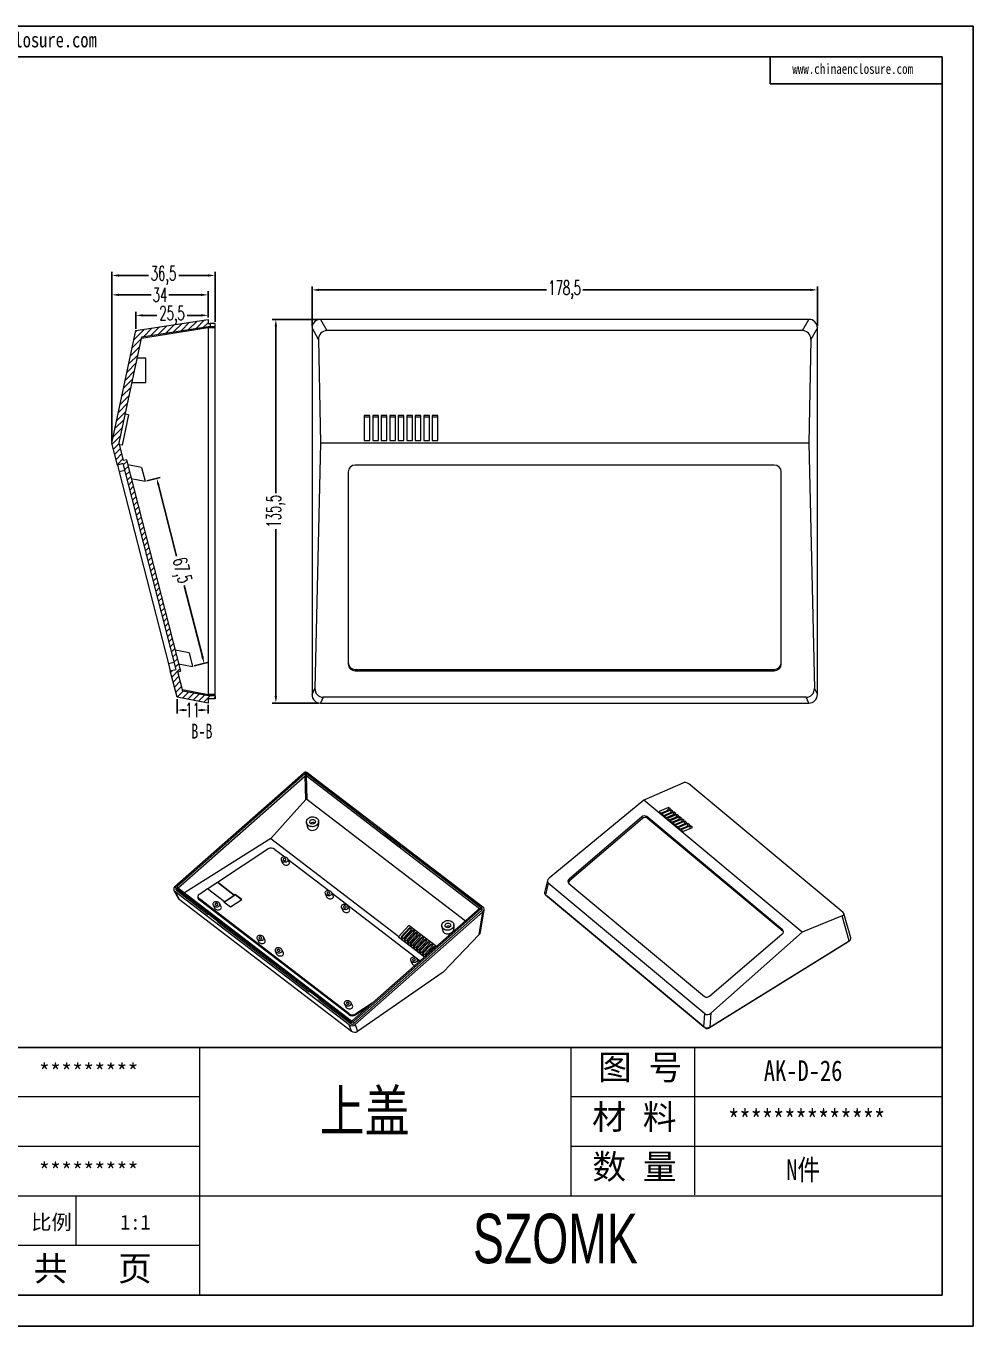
# Model space of a CAD drawing. Header units: inches. Extents: x 1862 to 3284, y 889 to 1348.
# Drawn here: x 2176.9 to 2511.4, y 889.4 to 1348.4 of the extents above; entities that cross this region are included whole.
import ezdxf

# ---------------------------------------------------------------- set-up
doc = ezdxf.new("R2010")
doc.units = ezdxf.units.IN
doc.header["$LTSCALE"] = 0.5
doc.layers.add('文字', color=81, linetype='Continuous')
doc.layers.add('粗实线', color=7, linetype='Continuous', lineweight=30)
doc.layers.add('细实线', color=3, linetype='Continuous', lineweight=9)
doc.styles.add('SLDTEXTSTYLE2', font='TXT', dxfattribs={"width": 0.6, "bigfont": 'bigfont'})
doc.styles.add('SLDTEXTSTYLE3', font='TXT', dxfattribs={"width": 0.7})
doc.styles.get("Standard").update_dxf_attribs({"font": 'txt', "bigfont": 'gbcbig.shx'})
doc.styles.add('宋体', font='', dxfattribs={"width": 0.8, "height": 3.5})
doc.styles.add('长仿宋', font='', dxfattribs={"width": 0.7, "height": 4})
doc.styles.get('宋体').set_extended_font_data('SimSun')
doc.styles.get('长仿宋').set_extended_font_data('SimSun')
doc.dimstyles.new('5', dxfattribs={"dimtxt": 5, "dimasz": 2.5, "dimexe": 1.25, "dimexo": 0.625, "dimtad": 0, "dimzin": 12, "dimtxsty": 'SLDTEXTSTYLE2', "dimcen": 2.5, "dimclrd": 3, "dimclre": 3, "dimclrt": 256, "dimadec": 0, "dimazin": 0, "dimtfac": 1, "dimtmove": 0, "dimatfit": 3, "dimfxl": 1, "dimarcsym": 0})

# ---------------------------------------------------------------- blocks, each defined once
blk = doc.blocks.new('*D215')
at = {"color": 3, "lineweight": -2}
for p, q in [((2207.2, 1201.78), (2207.2, 1254.75)), ((2209.7, 1253.5), (2221.08, 1253.5)), ((2238.7, 1253.5), (2227.33, 1253.5)), ((2241.2, 1245.48), (2241.2, 1254.75))]:
    blk.add_line(p, q, dxfattribs=at)
at = {"color": 3}
for points in [[(2209.7, 1253.92), (2209.7, 1253.08), (2207.2, 1253.5)], [(2238.7, 1253.92), (2238.7, 1253.08), (2241.2, 1253.5)]]:
    blk.add_solid(points, dxfattribs=at)
at = {"layer": 'Defpoints', "color": 0}
for p in [(2241.2, 1253.5), (2241.2, 1244.85), (2207.2, 1201.15)]:
    blk.add_point(p, dxfattribs=at)
at = {"insert": (2224.2, 1253.5), "char_height": 5, "attachment_point": 5, "style": 'SLDTEXTSTYLE2'}
blk.add_mtext('34', dxfattribs=at)
blk = doc.blocks.new('*D216')
at = {"color": 3, "lineweight": -2}
for p, q in [((2207.2, 1201.78), (2207.2, 1261.59)), ((2209.7, 1260.34), (2220.08, 1260.34)), ((2241.2, 1260.34), (2230.83, 1260.34)), ((2243.7, 1243.98), (2243.7, 1261.59))]:
    blk.add_line(p, q, dxfattribs=at)
at = {"color": 3}
for points in [[(2209.7, 1260.76), (2209.7, 1259.92), (2207.2, 1260.34)], [(2241.2, 1260.76), (2241.2, 1259.92), (2243.7, 1260.34)]]:
    blk.add_solid(points, dxfattribs=at)
at = {"layer": 'Defpoints', "color": 0}
for p in [(2207.2, 1260.34), (2243.7, 1243.35), (2207.2, 1201.15)]:
    blk.add_point(p, dxfattribs=at)
at = {"insert": (2225.45, 1260.34), "char_height": 5, "attachment_point": 5, "style": 'SLDTEXTSTYLE2'}
blk.add_mtext('36,5', dxfattribs=at)
blk = doc.blocks.new('*D219')
at = {"color": 3, "lineweight": -2}
for p, q in [((2277.89, 1242.48), (2277.89, 1256.5)), ((2280.39, 1255.25), (2360.76, 1255.25)), ((2453.89, 1255.25), (2373.51, 1255.25)), ((2456.39, 1242.48), (2456.39, 1256.5))]:
    blk.add_line(p, q, dxfattribs=at)
at = {"color": 3}
for points in [[(2280.39, 1255.67), (2280.39, 1254.84), (2277.89, 1255.25)], [(2453.89, 1255.67), (2453.89, 1254.84), (2456.39, 1255.25)]]:
    blk.add_solid(points, dxfattribs=at)
at = {"layer": 'Defpoints', "color": 0}
for p in [(2456.39, 1255.25), (2277.89, 1241.86), (2456.39, 1241.86)]:
    blk.add_point(p, dxfattribs=at)
at = {"insert": (2367.14, 1255.25), "char_height": 5, "attachment_point": 5, "style": 'SLDTEXTSTYLE2'}
blk.add_mtext('178,5', dxfattribs=at)
blk = doc.blocks.new('*D220')
at = {"color": 3, "lineweight": -2}
for p, q in [((2280.22, 1244.85), (2263.86, 1244.85)), ((2265.11, 1242.35), (2265.11, 1183.48)), ((2265.11, 1111.85), (2265.11, 1170.73)), ((2280.22, 1109.35), (2263.86, 1109.35))]:
    blk.add_line(p, q, dxfattribs=at)
at = {"color": 3}
for points in [[(2264.69, 1242.35), (2265.53, 1242.35), (2265.11, 1244.85)], [(2264.69, 1111.85), (2265.53, 1111.85), (2265.11, 1109.35)]]:
    blk.add_solid(points, dxfattribs=at)
at = {"layer": 'Defpoints', "color": 0}
for p in [(2265.11, 1244.85), (2280.85, 1244.85), (2280.85, 1109.35)]:
    blk.add_point(p, dxfattribs=at)
at = {"insert": (2265.11, 1177.1), "char_height": 5, "attachment_point": 5, "rotation": 90, "style": 'SLDTEXTSTYLE2'}
blk.add_mtext('135,5', dxfattribs=at)
blk = doc.blocks.new('*D221')
at = {"color": 3, "lineweight": -2}
for p, q in [((2230.2, 1110.79), (2230.2, 1105.66)), ((2232.7, 1106.91), (2233.58, 1106.91)), ((2238.7, 1106.91), (2237.83, 1106.91)), ((2241.2, 1108.73), (2241.2, 1105.66))]:
    blk.add_line(p, q, dxfattribs=at)
at = {"color": 3}
for points in [[(2232.7, 1107.32), (2232.7, 1106.49), (2230.2, 1106.91)], [(2238.7, 1107.32), (2238.7, 1106.49), (2241.2, 1106.91)]]:
    blk.add_solid(points, dxfattribs=at)
at = {"layer": 'Defpoints', "color": 0}
for p in [(2230.2, 1111.42), (2230.2, 1106.91), (2241.2, 1109.35)]:
    blk.add_point(p, dxfattribs=at)
at = {"insert": (2235.7, 1106.91), "char_height": 5, "attachment_point": 5, "style": 'SLDTEXTSTYLE2'}
blk.add_mtext('11', dxfattribs=at)
blk = doc.blocks.new('*D222')
at = {"color": 3, "lineweight": -2}
for p, q in [((2215.7, 1241.48), (2215.7, 1247.5)), ((2218.2, 1246.25), (2223.08, 1246.25)), ((2238.7, 1246.25), (2233.83, 1246.25)), ((2241.2, 1245.48), (2241.2, 1247.5))]:
    blk.add_line(p, q, dxfattribs=at)
at = {"color": 3}
for points in [[(2218.2, 1246.67), (2218.2, 1245.83), (2215.7, 1246.25)], [(2238.7, 1246.67), (2238.7, 1245.83), (2241.2, 1246.25)]]:
    blk.add_solid(points, dxfattribs=at)
at = {"layer": 'Defpoints', "color": 0}
for p in [(2215.7, 1246.25), (2241.2, 1244.85), (2215.7, 1240.85)]:
    blk.add_point(p, dxfattribs=at)
at = {"insert": (2228.45, 1246.25), "char_height": 5, "attachment_point": 5, "style": 'SLDTEXTSTYLE2'}
blk.add_mtext('25,5', dxfattribs=at)
blk = doc.blocks.new('*D234')
at = {"color": 3, "lineweight": -2}
for p, q in [((2219.55, 1187.85), (2224.24, 1189.05)), ((2223.65, 1186.32), (2230.07, 1161.26)), ((2239.17, 1125.78), (2232.74, 1150.84)), ((2236.31, 1122.46), (2241, 1123.67))]:
    blk.add_line(p, q, dxfattribs=at)
at = {"color": 3}
for points in [[(2224.05, 1186.43), (2223.25, 1186.22), (2223.03, 1188.74)], [(2239.57, 1125.88), (2238.76, 1125.68), (2239.79, 1123.36)]]:
    blk.add_solid(points, dxfattribs=at)
at = {"layer": 'Defpoints', "color": 0}
for p in [(2218.94, 1187.7), (2235.7, 1122.31), (2239.79, 1123.36)]:
    blk.add_point(p, dxfattribs=at)
at = {"insert": (2231.41, 1156.05), "char_height": 5, "attachment_point": 5, "rotation": 284.3757, "style": 'SLDTEXTSTYLE2'}
blk.add_mtext('67,5', dxfattribs=at)

msp = doc.modelspace()

# ---------------------------------------------------------------- hatches: boundary and pattern name
at = {"linetype": 'Continuous', "lineweight": 0}
h = msp.add_hatch(dxfattribs=at)
h.set_pattern_fill('ANSI31', color=4, scale=0.5, style=0)
h.set_pattern_definition([(45, (-2536.6924, -238.4809), (-1.122532, 1.122532), [])])
h.paths.add_polyline_path([(2241.201, 1110.854), (2243.701, 1110.854), (2243.701, 1111.898), (2241.201, 1111.898), (2232.227, 1113.581), (2230.478, 1120.405), (2231.446, 1120.654), (2212.329, 1195.243), (2211.36, 1194.994), (2209.768, 1201.206), (2217.786, 1238.65), (2241.201, 1242.323), (2241.903, 1242.323), (2241.903, 1243.354), (2241.201, 1243.354), (2241.201, 1244.854), (2215.701, 1240.854), (2207.201, 1201.155), (2209.187, 1193.405), (2211.124, 1193.902), (2229.745, 1121.25), (2227.808, 1120.753), (2230.201, 1111.417), (2241.201, 1109.354)], flags=0)

# ---------------------------------------------------------------- linework, layer by layer
for p, q in [((1862.236, 1348.419), (2511.368, 1348.419)), ((2511.368, 1348.419), (2511.368, 889.437)), ((1879.033, 1337.491), (2500.44, 1337.491)), ((2439.728, 1337.491), (2439.728, 1328.005)), ((2500.44, 1337.491), (2500.44, 900.365)), ((2439.728, 1328.005), (2500.44, 1328.005)), ((2107.027, 987.791), (2500.44, 987.791)), ((1879.033, 900.365), (2500.44, 900.365)), ((1862.236, 889.437), (2511.368, 889.437))]:
    msp.add_line(p, q)
at = {"color": 7, "linetype": 'Continuous', "lineweight": 15}
for p, q in [((2215.701, 1240.854), (2241.201, 1244.854)), ((2241.201, 1244.854), (2241.201, 1243.354)), ((2280.857, 1244.854), (2283.088, 1240.854)), ((2453.415, 1244.854), (2280.857, 1244.854)), ((2451.184, 1240.854), (2453.415, 1244.854)), ((2207.201, 1201.155), (2215.701, 1240.854)), ((2241.201, 1241.824), (2217.675, 1238.134)), ((2217.786, 1238.65), (2241.201, 1242.323)), ((2241.201, 1243.354), (2241.903, 1243.354)), ((2241.201, 1242.323), (2241.903, 1242.323)), ((2241.201, 1242.323), (2241.201, 1241.824)), ((2241.201, 1241.824), (2241.201, 1112.398)), ((2243.701, 1241.824), (2241.201, 1241.824)), ((2241.903, 1243.354), (2241.903, 1242.323)), ((2243.701, 1243.354), (2241.903, 1243.354)), ((2241.903, 1242.323), (2243.701, 1242.323)), ((2243.701, 1242.323), (2243.701, 1243.354)), ((2243.701, 1241.824), (2243.701, 1242.323)), ((2243.701, 1112.398), (2243.701, 1241.824)), ((2280.175, 1237.754), (2277.886, 1241.858)), ((2277.886, 1241.858), (2277.886, 1112.357)), ((2451.184, 1240.854), (2283.088, 1240.854)), ((2456.386, 1241.858), (2454.097, 1237.754)), ((2456.386, 1112.357), (2456.386, 1241.858)), ((2209.768, 1201.206), (2217.786, 1238.65)), ((2280.175, 1237.754), (2280.861, 1201.155)), ((2454.097, 1237.754), (2453.412, 1201.155)), ((2219.201, 1231.104), (2216.17, 1231.104)), ((2219.201, 1226.854), (2219.201, 1231.104)), ((2219.201, 1222.604), (2219.201, 1226.854)), ((2214.35, 1222.604), (2219.201, 1222.604)), ((2213.122, 1211.136), (2210.819, 1200.38)), ((2213.122, 1211.136), (2211.948, 1211.387)), ((2296.361, 1210.933), (2296.361, 1202.132)), ((2298.361, 1210.933), (2296.361, 1210.933)), ((2296.361, 1210.41), (2298.361, 1210.41)), ((2298.361, 1202.132), (2298.361, 1210.933)), ((2299.361, 1210.933), (2299.361, 1202.132)), ((2301.361, 1210.933), (2299.361, 1210.933)), ((2299.361, 1210.41), (2301.361, 1210.41)), ((2301.361, 1202.132), (2301.361, 1210.933)), ((2304.361, 1210.933), (2302.361, 1210.933)), ((2302.361, 1210.933), (2302.361, 1202.132)), ((2302.361, 1210.41), (2304.361, 1210.41)), ((2304.361, 1202.132), (2304.361, 1210.933)), ((2307.361, 1210.933), (2305.361, 1210.933)), ((2305.361, 1210.933), (2305.361, 1202.132)), ((2305.361, 1210.41), (2307.361, 1210.41)), ((2307.361, 1202.132), (2307.361, 1210.933)), ((2310.361, 1210.933), (2308.361, 1210.933)), ((2308.361, 1210.933), (2308.361, 1202.132)), ((2308.361, 1210.41), (2310.361, 1210.41)), ((2310.361, 1202.132), (2310.361, 1210.933)), ((2313.361, 1210.933), (2311.361, 1210.933)), ((2311.361, 1210.933), (2311.361, 1202.132)), ((2311.361, 1210.41), (2313.361, 1210.41)), ((2313.361, 1202.132), (2313.361, 1210.933)), ((2316.361, 1210.933), (2314.361, 1210.933)), ((2314.361, 1210.933), (2314.361, 1202.132)), ((2314.361, 1210.41), (2316.361, 1210.41)), ((2316.361, 1202.132), (2316.361, 1210.933)), ((2319.361, 1210.933), (2317.361, 1210.933)), ((2317.361, 1210.933), (2317.361, 1202.132)), ((2317.361, 1210.41), (2319.361, 1210.41)), ((2319.361, 1202.132), (2319.361, 1210.933)), ((2322.361, 1210.933), (2320.361, 1210.933)), ((2320.361, 1210.933), (2320.361, 1202.132)), ((2320.361, 1210.41), (2322.361, 1210.41)), ((2322.361, 1202.132), (2322.361, 1210.933)), ((2209.187, 1193.405), (2207.201, 1201.155)), ((2211.36, 1194.994), (2209.768, 1201.206)), ((2210.819, 1200.38), (2209.931, 1200.57)), ((2280.861, 1201.155), (2278.919, 1114.572)), ((2453.412, 1201.155), (2280.861, 1201.155)), ((2296.361, 1202.132), (2298.361, 1202.132)), ((2299.361, 1202.132), (2301.361, 1202.132)), ((2302.361, 1202.132), (2304.361, 1202.132)), ((2305.361, 1202.132), (2307.361, 1202.132)), ((2308.361, 1202.132), (2310.361, 1202.132)), ((2311.361, 1202.132), (2313.361, 1202.132)), ((2314.361, 1202.132), (2316.361, 1202.132)), ((2317.361, 1202.132), (2319.361, 1202.132)), ((2320.361, 1202.132), (2322.361, 1202.132)), ((2453.412, 1201.155), (2455.353, 1114.572)), ((2211.124, 1193.902), (2209.187, 1193.405)), ((2209.187, 1193.405), (2209.808, 1190.983)), ((2211.124, 1193.902), (2229.745, 1121.25)), ((2212.329, 1195.243), (2211.36, 1194.994)), ((2212.329, 1195.243), (2231.446, 1120.654)), ((2217.7, 1192.54), (2212.786, 1193.461)), ((2441.136, 1193.405), (2293.136, 1193.405)), ((2211.745, 1191.48), (2209.808, 1190.983)), ((2209.808, 1190.983), (2227.187, 1123.175)), ((2217.7, 1192.54), (2218.941, 1187.696)), ((2290.636, 1190.983), (2290.636, 1123.175)), ((2443.636, 1123.175), (2443.636, 1190.983)), ((2214.027, 1188.618), (2218.93, 1187.698)), ((2234.459, 1127.153), (2229.544, 1128.075)), ((2234.459, 1127.153), (2235.7, 1122.31)), ((2229.124, 1123.672), (2227.187, 1123.175)), ((2227.187, 1123.175), (2227.808, 1120.753)), ((2227.808, 1120.753), (2229.745, 1121.25)), ((2230.201, 1111.417), (2227.808, 1120.753)), ((2230.478, 1120.405), (2231.446, 1120.654)), ((2232.227, 1113.581), (2230.478, 1120.405)), ((2230.786, 1123.231), (2235.689, 1122.312)), ((2293.136, 1121.25), (2441.136, 1121.25)), ((2293.136, 1121.25), (2293.136, 1120.753)), ((2293.136, 1120.753), (2441.136, 1120.753)), ((2441.136, 1121.25), (2441.136, 1120.753)), ((2241.201, 1109.354), (2230.201, 1111.417)), ((2232.092, 1114.107), (2241.201, 1112.398)), ((2241.201, 1111.898), (2232.227, 1113.581)), ((2241.201, 1112.398), (2241.201, 1111.898)), ((2243.701, 1112.398), (2241.201, 1112.398)), ((2243.701, 1111.898), (2241.201, 1111.898)), ((2241.201, 1110.854), (2241.201, 1109.354)), ((2243.701, 1110.854), (2241.201, 1110.854)), ((2243.701, 1111.898), (2243.701, 1112.398)), ((2243.701, 1111.898), (2243.701, 1110.854)), ((2277.886, 1112.357), (2278.919, 1114.572)), ((2281.812, 1111.417), (2280.849, 1109.354)), ((2452.461, 1111.417), (2281.812, 1111.417)), ((2453.423, 1109.354), (2452.461, 1111.417)), ((2455.353, 1114.572), (2456.386, 1112.357)), ((2280.849, 1109.354), (2453.423, 1109.354)), ((2229.456, 1044.582), (2274.6, 1084.419)), ((2275.049, 1084.72), (2229.905, 1044.883)), ((2275.397, 1084.434), (2230.279, 1044.62)), ((2230.582, 1044.101), (2275.484, 1083.723)), ((2275.397, 1084.434), (2275.484, 1083.723)), ((2275.744, 1075.338), (2275.484, 1083.723)), ((2303.664, 1063.087), (2275.748, 1084.452)), ((2275.748, 1084.452), (2275.834, 1083.742)), ((2275.834, 1083.742), (2337.073, 1036.873)), ((2275.834, 1083.742), (2276.094, 1075.396)), ((2304.023, 1063.404), (2276.095, 1084.779)), ((2276.704, 1084.529), (2338.268, 1037.411)), ((2408.846, 1081.15), (2395.09, 1075.106)), ((2465.448, 1035.483), (2410.974, 1080.86)), ((2275.744, 1075.338), (2263.391, 1061.542)), ((2276.094, 1075.396), (2332.129, 1032.509)), ((2395.09, 1075.106), (2361.62, 1047.547)), ((2451.008, 1028.528), (2395.09, 1075.106)), ((2403.848, 1072.487), (2400.487, 1071.079)), ((2400.487, 1071.079), (2401.135, 1070.539)), ((2401.135, 1070.539), (2404.496, 1071.948)), ((2404.82, 1071.678), (2401.459, 1070.269)), ((2401.459, 1070.269), (2402.107, 1069.729)), ((2402.107, 1069.729), (2405.468, 1071.138)), ((2405.792, 1070.868), (2402.431, 1069.459)), ((2402.431, 1069.459), (2403.079, 1068.919)), ((2403.079, 1068.919), (2406.44, 1070.328)), ((2406.764, 1070.058), (2403.403, 1068.649)), ((2403.68, 1071.606), (2403.848, 1072.487)), ((2404.496, 1071.948), (2403.848, 1072.487)), ((2404.052, 1068.109), (2407.413, 1069.518)), ((2404.652, 1070.796), (2404.82, 1071.678)), ((2405.468, 1071.138), (2404.82, 1071.678)), ((2405.625, 1069.986), (2405.792, 1070.868)), ((2406.44, 1070.328), (2405.792, 1070.868)), ((2406.597, 1069.176), (2406.764, 1070.058)), ((2407.413, 1069.518), (2406.764, 1070.058)), ((2275.958, 1067.218), (2276.118, 1065.899)), ((2280.289, 1066.808), (2280.177, 1067.73)), ((2394.4, 1069.168), (2368.68, 1047.174)), ((2394.6, 1068.608), (2368.88, 1046.614)), ((2394.6, 1068.608), (2394.4, 1069.168)), ((2444.091, 1029.328), (2396.129, 1069.279)), ((2396.329, 1068.719), (2396.129, 1069.279)), ((2444.291, 1028.768), (2396.329, 1068.719)), ((2403.403, 1068.649), (2404.052, 1068.109)), ((2407.737, 1069.248), (2404.376, 1067.84)), ((2404.376, 1067.84), (2405.024, 1067.3)), ((2405.024, 1067.3), (2408.385, 1068.708)), ((2408.709, 1068.438), (2405.348, 1067.03)), ((2405.348, 1067.03), (2405.996, 1066.49)), ((2405.996, 1066.49), (2409.357, 1067.898)), ((2409.681, 1067.629), (2406.32, 1066.22)), ((2406.32, 1066.22), (2406.968, 1065.68)), ((2406.968, 1065.68), (2410.329, 1067.089)), ((2410.653, 1066.819), (2407.292, 1065.41)), ((2407.292, 1065.41), (2407.94, 1064.87)), ((2407.569, 1068.366), (2407.737, 1069.248)), ((2408.385, 1068.708), (2407.737, 1069.248)), ((2407.94, 1064.87), (2411.301, 1066.279)), ((2411.625, 1066.009), (2408.264, 1064.6)), ((2408.541, 1067.557), (2408.709, 1068.438)), ((2409.357, 1067.898), (2408.709, 1068.438)), ((2408.913, 1064.06), (2412.274, 1065.469)), ((2409.513, 1066.747), (2409.681, 1067.629)), ((2410.329, 1067.089), (2409.681, 1067.629)), ((2410.486, 1065.937), (2410.653, 1066.819)), ((2411.301, 1066.279), (2410.653, 1066.819)), ((2411.458, 1065.127), (2411.625, 1066.009)), ((2412.274, 1065.469), (2411.625, 1066.009)), ((2263.391, 1061.542), (2232.8, 1042.404)), ((2263.391, 1061.542), (2308.582, 1026.955)), ((2303.664, 1063.087), (2304.023, 1063.404)), ((2304.446, 1061.972), (2304.805, 1062.289)), ((2304.446, 1061.972), (2308.727, 1058.696)), ((2309.087, 1059.013), (2304.805, 1062.289)), ((2408.264, 1064.6), (2408.913, 1064.06)), ((2244.46, 1046.133), (2262.327, 1057.868)), ((2264.788, 1057.708), (2268.294, 1055.024)), ((2308.727, 1058.696), (2309.087, 1059.013)), ((2309.372, 1058.718), (2309.731, 1059.035)), ((2337.287, 1037.353), (2309.372, 1058.718)), ((2337.659, 1037.661), (2309.731, 1059.035)), ((2267.014, 1053.964), (2267.505, 1052.851)), ((2269.866, 1053.225), (2269.375, 1054.339)), ((2269.469, 1054.125), (2283.814, 1043.146)), ((2361.061, 1046.722), (2359.997, 1042.547)), ((2368.88, 1046.614), (2368.68, 1047.174)), ((2229.139, 1043.232), (2230.59, 1040.461)), ((2291.035, 995.727), (2229.466, 1042.849)), ((2229.466, 1042.849), (2230.909, 1040.094)), ((2229.689, 1044.379), (2229.775, 1043.668)), ((2229.903, 1044.022), (2291.472, 996.899)), ((2229.903, 1044.022), (2229.989, 1043.311)), ((2229.989, 1043.311), (2241.241, 1034.7)), ((2230.281, 1044.332), (2291.821, 997.231)), ((2238.089, 1041.949), (2240.997, 1043.859)), ((2240.997, 1043.859), (2246.973, 1039.285)), ((2244.449, 1046.063), (2241.042, 1043.825)), ((2244.46, 1046.133), (2244.449, 1046.063)), ((2250.425, 1041.489), (2244.449, 1046.063)), ((2250.436, 1041.559), (2244.46, 1046.133)), ((2282.533, 1042.086), (2283.024, 1040.973)), ((2285.385, 1041.347), (2284.894, 1042.461)), ((2284.989, 1042.247), (2316.143, 1018.403)), ((2361.361, 1045.743), (2360.324, 1041.676)), ((2416.662, 999.677), (2361.361, 1045.743)), ((2368.572, 1045.714), (2416.534, 1005.763)), ((2230.909, 1040.094), (2291.791, 993.498)), ((2237.607, 1041.255), (2237.554, 1040.903)), ((2238.126, 1040.198), (2238.073, 1039.846)), ((2290.875, 999.434), (2238.073, 1039.846)), ((2290.928, 999.785), (2238.126, 1040.198)), ((2242.949, 1038.159), (2243.44, 1037.046)), ((2245.801, 1037.42), (2245.31, 1038.534)), ((2246.973, 1039.285), (2246.786, 1039.163)), ((2246.786, 1039.163), (2249.105, 1037.388)), ((2250.755, 1041.611), (2246.897, 1039.077)), ((2246.962, 1039.215), (2250.425, 1041.489)), ((2246.962, 1039.215), (2246.973, 1039.285)), ((2249.105, 1037.388), (2253.101, 1040.012)), ((2250.425, 1041.489), (2250.436, 1041.559)), ((2250.782, 1041.787), (2250.436, 1041.559)), ((2250.755, 1041.611), (2250.782, 1041.787)), ((2252.963, 1039.921), (2250.755, 1041.611)), ((2253.101, 1040.012), (2250.782, 1041.787)), ((2291.134, 1036.498), (2290.643, 1037.611)), ((2360.324, 1041.676), (2416.25, 995.091)), ((2416.834, 994.57), (2360.909, 1041.155)), ((2244.578, 1032.532), (2241.189, 1035.126)), ((2241.189, 1035.126), (2241.241, 1034.7)), ((2241.415, 1034.853), (2241.241, 1034.7)), ((2241.402, 1034.963), (2241.415, 1034.853)), ((2241.415, 1034.853), (2244.591, 1032.422)), ((2288.282, 1037.236), (2288.773, 1036.123)), ((2292.172, 997.25), (2337.29, 1037.064)), ((2292.518, 996.962), (2337.662, 1036.799)), ((2292.604, 996.252), (2337.748, 1036.088)), ((2338.284, 1035.679), (2293.139, 995.842)), ((2336.94, 1027.604), (2338.284, 1035.679)), ((2337.376, 1028.439), (2338.699, 1036.392)), ((2337.662, 1036.799), (2337.748, 1036.088)), ((2337.962, 1036.589), (2337.875, 1037.299)), ((2465.208, 1034.201), (2451.008, 1028.528)), ((2467.657, 1025.409), (2465.208, 1034.201)), ((2468.16, 1026.437), (2465.766, 1035.034)), ((2244.63, 1032.105), (2244.578, 1032.532)), ((2244.63, 1032.105), (2276.918, 1007.394)), ((2312.141, 1030.799), (2308.471, 1026.836)), ((2312.343, 1030.03), (2309.34, 1026.787)), ((2312.46, 1029.795), (2309.536, 1026.637)), ((2310.053, 1026.241), (2313.056, 1029.483)), ((2313.413, 1029.21), (2310.41, 1025.968)), ((2313.531, 1028.975), (2310.606, 1025.818)), ((2311.124, 1025.421), (2314.127, 1028.664)), ((2314.483, 1028.391), (2311.481, 1025.148)), ((2314.601, 1028.156), (2311.677, 1024.998)), ((2321.807, 1023.402), (2312.141, 1030.799)), ((2313.056, 1029.483), (2312.343, 1030.03)), ((2312.46, 1029.795), (2312.343, 1030.03)), ((2312.978, 1029.399), (2312.46, 1029.795)), ((2314.127, 1028.664), (2313.413, 1029.21)), ((2313.531, 1028.975), (2313.413, 1029.21)), ((2314.048, 1028.579), (2313.531, 1028.975)), ((2315.197, 1027.845), (2314.483, 1028.391)), ((2314.601, 1028.156), (2314.483, 1028.391)), ((2315.118, 1027.76), (2314.601, 1028.156)), ((2323.765, 1030.628), (2323.925, 1029.31)), ((2328.096, 1030.219), (2327.984, 1031.141)), ((2451.008, 1028.528), (2418.796, 999.92)), ((2444.291, 1028.768), (2444.091, 1029.328)), ((2444.397, 1028.663), (2444.291, 1028.768)), ((2258.468, 1026.281), (2258.959, 1025.168)), ((2261.32, 1025.543), (2260.829, 1026.656)), ((2308.471, 1026.836), (2317.697, 1019.775)), ((2308.471, 1026.836), (2308.568, 1026.642)), ((2317.625, 1019.711), (2308.568, 1026.642)), ((2309.34, 1026.787), (2310.053, 1026.241)), ((2310.41, 1025.968), (2311.124, 1025.421)), ((2311.481, 1025.148), (2312.194, 1024.602)), ((2312.194, 1024.602), (2315.197, 1027.845)), ((2315.554, 1027.572), (2312.551, 1024.329)), ((2312.551, 1024.329), (2313.264, 1023.783)), ((2315.671, 1027.337), (2312.747, 1024.179)), ((2313.264, 1023.783), (2316.267, 1027.026)), ((2316.624, 1026.753), (2313.621, 1023.51)), ((2316.741, 1026.518), (2313.817, 1023.36)), ((2314.335, 1022.964), (2317.338, 1026.207)), ((2317.694, 1025.934), (2314.692, 1022.691)), ((2317.812, 1025.699), (2314.888, 1022.541)), ((2315.405, 1022.145), (2318.408, 1025.388)), ((2316.267, 1027.026), (2315.554, 1027.572)), ((2315.671, 1027.337), (2315.554, 1027.572)), ((2316.189, 1026.941), (2315.671, 1027.337)), ((2318.765, 1025.115), (2315.762, 1021.872)), ((2318.882, 1024.88), (2315.958, 1021.722)), ((2316.475, 1021.326), (2319.478, 1024.568)), ((2317.338, 1026.207), (2316.624, 1026.753)), ((2316.741, 1026.518), (2316.624, 1026.753)), ((2317.259, 1026.122), (2316.741, 1026.518)), ((2319.835, 1024.295), (2316.832, 1021.053)), ((2319.952, 1024.06), (2317.028, 1020.903)), ((2317.546, 1020.506), (2320.548, 1023.749)), ((2318.408, 1025.388), (2317.694, 1025.934)), ((2317.812, 1025.699), (2317.694, 1025.934)), ((2318.329, 1025.303), (2317.812, 1025.699)), ((2319.478, 1024.568), (2318.765, 1025.115)), ((2318.882, 1024.88), (2318.765, 1025.115)), ((2319.4, 1024.484), (2318.882, 1024.88)), ((2320.548, 1023.749), (2319.835, 1024.295)), ((2319.952, 1024.06), (2319.835, 1024.295)), ((2320.47, 1023.664), (2319.952, 1024.06)), ((2336.94, 1027.604), (2324.207, 1014.304)), ((2467.185, 1024.941), (2417.881, 994.528)), ((2418.262, 1005.873), (2443.983, 1027.867)), ((2418.353, 994.997), (2467.657, 1025.409)), ((2264.91, 1021.887), (2265.401, 1020.773)), ((2267.762, 1021.148), (2267.271, 1022.261)), ((2313.621, 1023.51), (2314.335, 1022.964)), ((2314.692, 1022.691), (2315.405, 1022.145)), ((2315.762, 1021.872), (2316.475, 1021.326)), ((2316.832, 1021.053), (2317.546, 1020.506)), ((2320.905, 1023.476), (2317.902, 1020.233)), ((2317.902, 1020.233), (2318.071, 1020.104)), ((2321.023, 1023.241), (2318.329, 1020.332)), ((2321.434, 1023.072), (2320.905, 1023.476)), ((2321.023, 1023.241), (2320.905, 1023.476)), ((2321.346, 1022.994), (2321.023, 1023.241)), ((2312.721, 1018.532), (2313.212, 1017.419)), ((2315.539, 1017.87), (2315.082, 1018.907)), ((2324.207, 1014.304), (2293.951, 993.449)), ((2276.866, 1007.82), (2280.255, 1005.226)), ((2276.918, 1007.394), (2276.866, 1007.82)), ((2277.092, 1007.548), (2276.918, 1007.394)), ((2277.092, 1007.548), (2277.079, 1007.658)), ((2280.268, 1005.117), (2277.092, 1007.548)), ((2280.255, 1005.226), (2280.307, 1004.8)), ((2280.307, 1004.8), (2291.558, 996.189)), ((2289.348, 1003.182), (2289.84, 1002.069)), ((2292.201, 1002.443), (2291.709, 1003.557)), ((2297.752, 1002.175), (2293.335, 999.274)), ((2299.156, 1003.414), (2293.388, 999.626)), ((2290.928, 999.785), (2290.875, 999.434)), ((2291.472, 996.899), (2291.558, 996.189)), ((2292.518, 996.962), (2292.604, 996.252)), ((2293.388, 999.626), (2293.335, 999.274)), ((2416.25, 995.091), (2416.662, 999.677)), ((2418.796, 999.92), (2418.353, 994.997)), ((2291.791, 993.498), (2291.035, 995.727)), ((2293.139, 995.842), (2293.951, 993.449))]:
    msp.add_line(p, q, dxfattribs=at)
at = {"color": 8, "linetype": 'Continuous', "lineweight": 15}
for p, q in [((2230.279, 1044.62), (2230.318, 1044.303)), ((2337.287, 1037.353), (2337.319, 1037.094)), ((2360.909, 1041.155), (2360.908, 1041.189)), ((2467.185, 1024.941), (2467.182, 1025.116)), ((2416.834, 994.57), (2416.831, 994.798)), ((2417.881, 994.528), (2417.877, 994.795))]:
    msp.add_line(p, q, dxfattribs=at)
at = {"color": 7, "linetype": 'Continuous', "lineweight": 15, "flags": 128}
for points in [[(2276.551, 1068.634), (2276.87, 1068.867), (2277.234, 1069.046), (2277.63, 1069.165), (2278.043, 1069.219), (2278.457, 1069.206), (2278.856, 1069.126), (2279.225, 1068.983), (2279.549, 1068.781), (2279.817, 1068.53), (2280.017, 1068.238), (2280.142, 1067.916), (2280.187, 1067.578), (2280.151, 1067.235), (2280.035, 1066.902), (2279.844, 1066.591), (2279.584, 1066.313), (2279.266, 1066.081), (2278.902, 1065.902), (2278.505, 1065.783), (2278.092, 1065.729), (2277.678, 1065.742), (2277.279, 1065.822), (2276.91, 1065.965), (2276.586, 1066.167), (2276.319, 1066.418), (2276.119, 1066.71), (2275.993, 1067.032), (2275.948, 1067.37), (2275.984, 1067.713), (2276.1, 1068.046), (2276.291, 1068.357), (2276.551, 1068.634)], [(2277.354, 1068.02), (2277.579, 1068.171), (2277.844, 1068.266), (2278.127, 1068.297), (2278.405, 1068.26), (2278.656, 1068.161), (2278.859, 1068.005), (2278.998, 1067.807), (2279.062, 1067.581), (2279.045, 1067.347), (2278.949, 1067.123), (2278.781, 1066.928), (2278.556, 1066.777), (2278.291, 1066.682), (2278.008, 1066.651), (2277.73, 1066.687), (2277.479, 1066.787), (2277.276, 1066.943), (2277.137, 1067.141), (2277.073, 1067.367), (2277.09, 1067.601), (2277.187, 1067.825), (2277.354, 1068.02)], [(2308.727, 1058.696), (2308.865, 1058.6), (2308.995, 1058.53), (2309.112, 1058.488), (2309.212, 1058.476), (2309.29, 1058.494), (2309.344, 1058.542), (2309.372, 1058.618), (2309.372, 1058.718)], [(2269.06, 1054.72), (2268.811, 1054.872), (2268.523, 1054.978), (2268.215, 1055.033), (2267.905, 1055.032), (2267.614, 1054.976), (2267.359, 1054.868), (2267.156, 1054.715), (2267.019, 1054.527), (2266.955, 1054.315), (2266.97, 1054.092), (2267.061, 1053.874), (2267.224, 1053.673), (2267.447, 1053.501), (2267.718, 1053.371), (2268.018, 1053.29), (2268.33, 1053.263), (2268.633, 1053.291), (2268.908, 1053.374), (2269.139, 1053.505), (2269.31, 1053.678), (2269.411, 1053.879), (2269.436, 1054.098), (2269.383, 1054.32), (2269.255, 1054.532), (2269.06, 1054.72)], [(2267.503, 1052.856), (2267.552, 1052.76), (2267.715, 1052.559), (2267.939, 1052.388), (2268.209, 1052.258), (2268.51, 1052.176), (2268.821, 1052.149), (2269.124, 1052.178), (2269.399, 1052.261), (2269.63, 1052.392), (2269.801, 1052.564), (2269.902, 1052.766), (2269.927, 1052.985), (2269.874, 1053.207), (2269.869, 1053.219)], [(2268.541, 1054.378), (2268.378, 1054.466), (2268.187, 1054.505), (2267.997, 1054.49), (2267.838, 1054.424), (2267.732, 1054.316), (2267.697, 1054.183), (2267.738, 1054.045), (2267.848, 1053.924), (2268.011, 1053.836), (2268.202, 1053.797), (2268.392, 1053.812), (2268.551, 1053.878), (2268.657, 1053.986), (2268.692, 1054.119), (2268.651, 1054.257), (2268.541, 1054.378)], [(2284.58, 1042.842), (2284.331, 1042.994), (2284.043, 1043.1), (2283.734, 1043.155), (2283.425, 1043.154), (2283.133, 1043.098), (2282.878, 1042.99), (2282.676, 1042.837), (2282.538, 1042.649), (2282.475, 1042.437), (2282.489, 1042.214), (2282.581, 1041.996), (2282.743, 1041.795), (2282.967, 1041.624), (2283.237, 1041.493), (2283.538, 1041.412), (2283.849, 1041.385), (2284.152, 1041.413), (2284.428, 1041.496), (2284.658, 1041.628), (2284.83, 1041.8), (2284.931, 1042.001), (2284.956, 1042.22), (2284.902, 1042.442), (2284.774, 1042.654), (2284.58, 1042.842)], [(2284.06, 1042.501), (2283.897, 1042.588), (2283.707, 1042.627), (2283.517, 1042.612), (2283.357, 1042.546), (2283.252, 1042.438), (2283.217, 1042.305), (2283.258, 1042.168), (2283.368, 1042.046), (2283.531, 1041.959), (2283.721, 1041.919), (2283.911, 1041.934), (2284.071, 1042), (2284.176, 1042.108), (2284.211, 1042.241), (2284.17, 1042.379), (2284.06, 1042.501)], [(2244.995, 1038.915), (2244.746, 1039.067), (2244.458, 1039.173), (2244.15, 1039.228), (2243.84, 1039.227), (2243.549, 1039.171), (2243.294, 1039.063), (2243.091, 1038.91), (2242.954, 1038.722), (2242.89, 1038.51), (2242.905, 1038.288), (2242.996, 1038.069), (2243.159, 1037.868), (2243.382, 1037.697), (2243.653, 1037.567), (2243.953, 1037.485), (2244.265, 1037.458), (2244.568, 1037.487), (2244.843, 1037.569), (2245.074, 1037.701), (2245.245, 1037.873), (2245.346, 1038.075), (2245.371, 1038.294), (2245.318, 1038.516), (2245.19, 1038.727), (2244.995, 1038.915)], [(2243.438, 1037.051), (2243.487, 1036.956), (2243.65, 1036.754), (2243.873, 1036.583), (2244.144, 1036.453), (2244.444, 1036.372), (2244.756, 1036.345), (2245.059, 1036.373), (2245.334, 1036.456), (2245.565, 1036.587), (2245.736, 1036.759), (2245.837, 1036.961), (2245.862, 1037.18), (2245.809, 1037.402), (2245.803, 1037.415)], [(2244.476, 1038.574), (2244.313, 1038.661), (2244.122, 1038.7), (2243.932, 1038.686), (2243.773, 1038.619), (2243.667, 1038.512), (2243.632, 1038.379), (2243.673, 1038.241), (2243.783, 1038.119), (2243.946, 1038.032), (2244.137, 1037.993), (2244.327, 1038.007), (2244.486, 1038.073), (2244.592, 1038.181), (2244.627, 1038.314), (2244.586, 1038.452), (2244.476, 1038.574)], [(2283.022, 1040.978), (2283.072, 1040.882), (2283.234, 1040.681), (2283.458, 1040.51), (2283.729, 1040.38), (2284.029, 1040.299), (2284.341, 1040.271), (2284.644, 1040.3), (2284.919, 1040.383), (2285.15, 1040.514), (2285.321, 1040.686), (2285.422, 1040.888), (2285.447, 1041.107), (2285.393, 1041.329), (2285.388, 1041.342)], [(2290.329, 1037.992), (2290.08, 1038.144), (2289.792, 1038.251), (2289.483, 1038.305), (2289.174, 1038.305), (2288.882, 1038.249), (2288.627, 1038.141), (2288.425, 1037.988), (2288.287, 1037.799), (2288.224, 1037.587), (2288.238, 1037.365), (2288.33, 1037.146), (2288.492, 1036.945), (2288.716, 1036.774), (2288.986, 1036.644), (2289.287, 1036.562), (2289.598, 1036.535), (2289.901, 1036.564), (2290.177, 1036.647), (2290.407, 1036.778), (2290.579, 1036.95), (2290.68, 1037.152), (2290.705, 1037.371), (2290.651, 1037.593), (2290.523, 1037.804), (2290.329, 1037.992)], [(2289.809, 1037.651), (2289.646, 1037.738), (2289.455, 1037.777), (2289.266, 1037.763), (2289.106, 1037.697), (2289.001, 1037.589), (2288.966, 1037.456), (2289.006, 1037.318), (2289.117, 1037.196), (2289.28, 1037.109), (2289.47, 1037.07), (2289.66, 1037.084), (2289.82, 1037.151), (2289.925, 1037.258), (2289.96, 1037.391), (2289.919, 1037.529), (2289.809, 1037.651)], [(2288.771, 1036.128), (2288.821, 1036.033), (2288.983, 1035.832), (2289.207, 1035.661), (2289.477, 1035.53), (2289.778, 1035.449), (2290.089, 1035.422), (2290.392, 1035.45), (2290.668, 1035.533), (2290.899, 1035.665), (2291.07, 1035.837), (2291.171, 1036.038), (2291.196, 1036.257), (2291.142, 1036.48), (2291.137, 1036.492)], [(2324.359, 1032.045), (2324.677, 1032.278), (2325.041, 1032.457), (2325.437, 1032.576), (2325.85, 1032.63), (2326.264, 1032.616), (2326.663, 1032.536), (2327.032, 1032.393), (2327.356, 1032.192), (2327.624, 1031.94), (2327.824, 1031.648), (2327.949, 1031.327), (2327.995, 1030.988), (2327.959, 1030.646), (2327.843, 1030.313), (2327.651, 1030.001), (2327.391, 1029.724), (2327.073, 1029.491), (2326.709, 1029.312), (2326.312, 1029.193), (2325.899, 1029.139), (2325.485, 1029.153), (2325.086, 1029.233), (2324.718, 1029.376), (2324.393, 1029.577), (2324.126, 1029.829), (2323.926, 1030.121), (2323.801, 1030.442), (2323.755, 1030.781), (2323.791, 1031.123), (2323.907, 1031.456), (2324.099, 1031.768), (2324.359, 1032.045)], [(2325.161, 1031.431), (2325.387, 1031.582), (2325.651, 1031.677), (2325.934, 1031.707), (2326.213, 1031.671), (2326.463, 1031.571), (2326.666, 1031.416), (2326.805, 1031.217), (2326.869, 1030.992), (2326.852, 1030.758), (2326.756, 1030.534), (2326.588, 1030.338), (2326.363, 1030.187), (2326.098, 1030.093), (2325.815, 1030.062), (2325.537, 1030.098), (2325.286, 1030.198), (2325.083, 1030.353), (2324.944, 1030.552), (2324.881, 1030.777), (2324.898, 1031.011), (2324.994, 1031.235), (2325.161, 1031.431)], [(2260.515, 1027.037), (2260.266, 1027.189), (2259.978, 1027.296), (2259.669, 1027.35), (2259.36, 1027.349), (2259.068, 1027.293), (2258.813, 1027.185), (2258.611, 1027.032), (2258.473, 1026.844), (2258.41, 1026.632), (2258.424, 1026.41), (2258.516, 1026.191), (2258.678, 1025.99), (2258.902, 1025.819), (2259.172, 1025.689), (2259.473, 1025.607), (2259.784, 1025.58), (2260.087, 1025.609), (2260.363, 1025.691), (2260.593, 1025.823), (2260.765, 1025.995), (2260.866, 1026.197), (2260.89, 1026.416), (2260.837, 1026.638), (2260.709, 1026.849), (2260.515, 1027.037)], [(2258.957, 1025.173), (2259.007, 1025.078), (2259.169, 1024.877), (2259.393, 1024.705), (2259.663, 1024.575), (2259.964, 1024.494), (2260.275, 1024.467), (2260.578, 1024.495), (2260.854, 1024.578), (2261.084, 1024.709), (2261.256, 1024.881), (2261.357, 1025.083), (2261.382, 1025.302), (2261.328, 1025.524), (2261.323, 1025.537)], [(2259.995, 1026.696), (2259.832, 1026.783), (2259.641, 1026.822), (2259.452, 1026.808), (2259.292, 1026.742), (2259.187, 1026.634), (2259.152, 1026.501), (2259.192, 1026.363), (2259.303, 1026.241), (2259.466, 1026.154), (2259.656, 1026.115), (2259.846, 1026.129), (2260.006, 1026.195), (2260.111, 1026.303), (2260.146, 1026.436), (2260.105, 1026.574), (2259.995, 1026.696)], [(2266.956, 1022.642), (2266.707, 1022.794), (2266.419, 1022.901), (2266.111, 1022.955), (2265.801, 1022.955), (2265.51, 1022.899), (2265.255, 1022.791), (2265.052, 1022.638), (2264.915, 1022.449), (2264.851, 1022.237), (2264.866, 1022.015), (2264.957, 1021.796), (2265.12, 1021.595), (2265.343, 1021.424), (2265.614, 1021.294), (2265.914, 1021.213), (2266.226, 1021.185), (2266.529, 1021.214), (2266.804, 1021.297), (2267.035, 1021.428), (2267.206, 1021.6), (2267.307, 1021.802), (2267.332, 1022.021), (2267.279, 1022.243), (2267.151, 1022.455), (2266.956, 1022.642)], [(2265.399, 1020.778), (2265.448, 1020.683), (2265.611, 1020.482), (2265.834, 1020.311), (2266.105, 1020.18), (2266.405, 1020.099), (2266.717, 1020.072), (2267.02, 1020.101), (2267.295, 1020.183), (2267.526, 1020.315), (2267.697, 1020.487), (2267.798, 1020.689), (2267.823, 1020.907), (2267.77, 1021.13), (2267.764, 1021.142)], [(2266.437, 1022.301), (2266.274, 1022.388), (2266.083, 1022.428), (2265.893, 1022.413), (2265.734, 1022.347), (2265.628, 1022.239), (2265.593, 1022.106), (2265.634, 1021.968), (2265.744, 1021.846), (2265.907, 1021.759), (2266.098, 1021.72), (2266.287, 1021.734), (2266.447, 1021.801), (2266.552, 1021.908), (2266.587, 1022.041), (2266.547, 1022.179), (2266.437, 1022.301)], [(2314.767, 1019.288), (2314.518, 1019.44), (2314.231, 1019.546), (2313.922, 1019.601), (2313.612, 1019.6), (2313.321, 1019.544), (2313.066, 1019.436), (2312.863, 1019.283), (2312.726, 1019.095), (2312.663, 1018.883), (2312.677, 1018.661), (2312.768, 1018.442), (2312.931, 1018.241), (2313.155, 1018.07), (2313.425, 1017.939), (2313.726, 1017.858), (2314.037, 1017.831), (2314.34, 1017.86), (2314.616, 1017.942), (2314.846, 1018.074), (2315.017, 1018.246), (2315.119, 1018.448), (2315.143, 1018.666), (2315.09, 1018.889), (2314.962, 1019.1), (2314.767, 1019.288)], [(2314.248, 1018.947), (2314.085, 1019.034), (2313.894, 1019.073), (2313.705, 1019.059), (2313.545, 1018.992), (2313.44, 1018.885), (2313.405, 1018.752), (2313.445, 1018.614), (2313.555, 1018.492), (2313.718, 1018.405), (2313.909, 1018.365), (2314.099, 1018.38), (2314.258, 1018.446), (2314.364, 1018.554), (2314.399, 1018.687), (2314.358, 1018.825), (2314.248, 1018.947)], [(2291.395, 1003.938), (2291.146, 1004.09), (2290.858, 1004.196), (2290.55, 1004.251), (2290.24, 1004.25), (2289.948, 1004.194), (2289.693, 1004.086), (2289.491, 1003.933), (2289.353, 1003.745), (2289.29, 1003.533), (2289.304, 1003.311), (2289.396, 1003.092), (2289.558, 1002.891), (2289.782, 1002.72), (2290.053, 1002.59), (2290.353, 1002.508), (2290.665, 1002.481), (2290.968, 1002.51), (2291.243, 1002.592), (2291.474, 1002.724), (2291.645, 1002.896), (2291.746, 1003.098), (2291.771, 1003.317), (2291.717, 1003.539), (2291.589, 1003.75), (2291.395, 1003.938)], [(2289.837, 1002.074), (2289.887, 1001.979), (2290.05, 1001.778), (2290.273, 1001.606), (2290.544, 1001.476), (2290.844, 1001.395), (2291.156, 1001.368), (2291.459, 1001.396), (2291.734, 1001.479), (2291.965, 1001.61), (2292.136, 1001.782), (2292.237, 1001.984), (2292.262, 1002.203), (2292.208, 1002.425), (2292.203, 1002.438)], [(2290.875, 1003.597), (2290.712, 1003.684), (2290.522, 1003.723), (2290.332, 1003.709), (2290.172, 1003.642), (2290.067, 1003.535), (2290.032, 1003.402), (2290.073, 1003.264), (2290.183, 1003.142), (2290.346, 1003.055), (2290.537, 1003.016), (2290.726, 1003.03), (2290.886, 1003.096), (2290.991, 1003.204), (2291.026, 1003.337), (2290.986, 1003.475), (2290.875, 1003.597)]]:
    msp.add_lwpolyline(points, dxfattribs=at)
at = {"color": 7, "linetype": 'Continuous', "lineweight": 15}
for centre, radius, start, end in [((2293.098, 1190.944), 2.462, 89.10331, 179.07436), ((2441.175, 1190.944), 2.462, 0.92564, 90.89669), ((2293.098, 1123.711), 2.462, 180.92567, 270.89675), ((2293.098, 1123.215), 2.462, 180.92566, 270.89667), ((2441.175, 1123.711), 2.462, 269.10325, 359.07433), ((2441.175, 1123.215), 2.462, 269.10333, 359.07434), ((2395.334, 1068.141), 1.388, 55.06202, 132.2629), ((2395.534, 1067.581), 1.388, 55.06202, 132.2629), ((2305.646, 1063.647), 2.06, 195.772, 234.37389), ((2306.006, 1063.964), 2.06, 195.772, 234.37389), ((2263.435, 1055.902), 2.256, 53.15714, 119.4125), ((2309.807, 1059.888), 1.133, 230.52545, 252.73046), ((2369.207, 1046.401), 0.935, 124.24306, 227.26618), ((2369.548, 1045.76), 1.084, 128.05439, 176.94652), ((2238.627, 1041.084), 1.019, 121.88724, 240.51873), ((2238.684, 1040.801), 1.135, 174.86712, 237.38606), ((2443.456, 1028.641), 0.935, 304.24306, 47.26618), ((2314.388, 1018.08), 1.348, 209.11913, 264.39997), ((2417.329, 1006.901), 1.388, 235.06202, 312.2629), ((2292.227, 1001.239), 2.256, 233.15714, 299.4125), ((2292.28, 1001.591), 2.256, 233.15714, 299.4125)]:
    msp.add_arc(centre, radius, start, end, dxfattribs=at)
for centre, major_axis, ratio, start_param, end_param in [((2280.898, 1241.817), (-1.485, 2.662), 0.98425, 5.7811441, 7.3384337), ((2453.375, 1241.817), (1.485, 2.662), 0.98425, 5.2279369, 6.7852265), ((2283.187, 1237.712), (-1.032, 2.986), 0.9479169, 5.9664611, 7.5237507), ((2451.085, 1237.712), (1.032, 2.986), 0.9479169, 5.0426199, 6.5999095), ((2280.898, 1112.406), (1.295, 2.776), 0.9792436, 2.0152908, 3.5700177), ((2281.932, 1114.624), (0.908, 3.094), 0.9288253, 1.8530849, 3.4078118), ((2452.34, 1114.624), (-0.908, 3.094), 0.9288253, 2.8753735, 4.4301004), ((2453.375, 1112.406), (-1.295, 2.776), 0.9792436, 2.7131677, 4.2678945), ((2275.66, 1083.584), (1.487, 0.223), 0.8292597, 1.9041411, 2.2331262), ((2275.574, 1084.295), (0.248, 0.037), 0.8292597, 0.6758366, 2.2331262), ((2275.66, 1083.584), (0.248, 0.037), 0.8292597, 0.6758366, 2.2331262), ((2275.66, 1083.584), (1.487, 0.223), 0.8292597, 0.6758366, 1.1750132), ((2409.806, 1080.33), (1.517, -0.19), 0.627203, 0.7742994, 2.331589), ((2275.921, 1075.199), (0.205, 0.166), 0.8476062, 0.2028117, 1.7601013), ((2278.204, 1066.354), (1.881, 1.075), 0.8643548, 2.7928051, 5.9343977), ((2278.204, 1066.354), (0.885, 0.506), 0.8643548, 0.3489293, 2.022928), ((2362.616, 1046.75), (1.512, 0.672), 0.7319088, 1.9332453, 3.4879722), ((2230.548, 1043.775), (1.514, 0.221), 0.8047734, 2.2521595, 3.8068864), ((2230.461, 1044.486), (0.252, 0.037), 0.8047734, 2.2521595, 3.8068864), ((2361.502, 1042.38), (1.529, 0.046), 0.7024586, 2.942457, 3.8122852), ((2232.098, 1040.814), (1.602, -0.032), 0.6817258, 3.4997858, 3.8898067), ((2337.109, 1037.199), (0.252, 0.034), 0.8076711, 5.4029876, 6.9602772), ((2337.195, 1036.488), (1.509, 0.204), 0.8076711, 5.4029876, 6.9602772), ((2464.216, 1035.007), (1.567, -0.201), 0.5871381, 5.4708394, 7.028129), ((2326.011, 1029.764), (1.881, 1.075), 0.8643548, 2.7928051, 5.9343977), ((2326.011, 1029.764), (0.885, 0.506), 0.8643548, 0.3489293, 2.022928), ((2335.851, 1028.41), (1.395, 0.805), 0.8193529, 5.054312, 5.6901784), ((2466.666, 1026.212), (1.523, 0.036), 0.7049659, 5.4045, 6.4596739), ((2291.996, 997.39), (0.248, 0.041), 0.8302756, 3.8034674, 5.3581942), ((2417.84, 1000.75), (1.395, 0.817), 0.7667349, 3.4117735, 4.9665004), ((2292.082, 996.679), (1.486, 0.246), 0.8302756, 3.8034674, 5.3581942), ((2292.894, 994.283), (1.54, -0.024), 0.7383703, 3.9250031, 5.47973), ((2417.396, 995.821), (1.505, 0.061), 0.7248198, 3.8173639, 5.3720908)]:
    msp.add_ellipse(centre, major_axis=major_axis, ratio=ratio, start_param=start_param, end_param=end_param, dxfattribs=at)
for points, knots in [([(2276.095, 1084.779), (2276.081, 1084.789), (2276.052, 1084.81), (2276.006, 1084.837), (2275.958, 1084.861), (2275.906, 1084.882), (2275.827, 1084.908), (2275.714, 1084.93), (2275.569, 1084.933), (2275.424, 1084.913), (2275.301, 1084.874), (2275.2, 1084.827), (2275.12, 1084.778), (2275.073, 1084.74), (2275.049, 1084.72)], [0, 0, 0, 0, 0.0504671, 0.1004017, 0.1501211, 0.1999469, 0.2501986, 0.3748008, 0.4997814, 0.6241157, 0.7493297, 0.8327329, 0.9158337, 1, 1, 1, 1]), ([(2229.905, 1044.883), (2229.891, 1044.871), (2229.865, 1044.847), (2229.829, 1044.807), (2229.797, 1044.766), (2229.768, 1044.724), (2229.731, 1044.657), (2229.696, 1044.564), (2229.681, 1044.444), (2229.693, 1044.324), (2229.731, 1044.223), (2229.781, 1044.142), (2229.836, 1044.077), (2229.88, 1044.04), (2229.903, 1044.022)], [0, 0, 0, 0, 0.0505693, 0.1005896, 0.1503398, 0.2001035, 0.2501639, 0.3753092, 0.4997668, 0.6245978, 0.7493167, 0.8328684, 0.9159167, 1, 1, 1, 1]), ([(2229.779, 1043.669), (2229.78, 1043.651), (2229.784, 1043.593), (2229.823, 1043.5), (2229.89, 1043.396), (2229.956, 1043.339), (2229.989, 1043.311)], [0, 0, 0, 0, 0.1320212, 0.4205704, 0.7095906, 1, 1, 1, 1]), ([(2337.662, 1036.799), (2337.676, 1036.811), (2337.702, 1036.836), (2337.738, 1036.875), (2337.77, 1036.916), (2337.798, 1036.959), (2337.835, 1037.026), (2337.869, 1037.119), (2337.884, 1037.239), (2337.87, 1037.358), (2337.831, 1037.459), (2337.78, 1037.541), (2337.726, 1037.605), (2337.681, 1037.642), (2337.659, 1037.661)], [0, 0, 0, 0, 0.0505233, 0.100512, 0.150255, 0.2000452, 0.2501747, 0.3751811, 0.4997806, 0.6245024, 0.7493199, 0.8328733, 0.9159331, 1, 1, 1, 1]), ([(2360.909, 1041.155), (2360.878, 1041.182), (2360.836, 1041.219), (2360.811, 1041.264), (2360.805, 1041.276)], [0, 0, 0, 0, 0.7296779, 1, 1, 1, 1]), ([(2337.748, 1036.088), (2337.808, 1036.154), (2337.927, 1036.284), (2337.976, 1036.47), (2337.961, 1036.568), (2337.958, 1036.588)], [0, 0, 0, 0, 0.4439773, 0.8873599, 1, 1, 1, 1]), ([(2467.437, 1025.273), (2467.42, 1025.215), (2467.383, 1025.087), (2467.255, 1024.992), (2467.185, 1024.941)], [0, 0, 0, 0, 0.4579016, 1, 1, 1, 1]), ([(2291.472, 996.899), (2291.486, 996.889), (2291.515, 996.868), (2291.561, 996.841), (2291.61, 996.817), (2291.661, 996.796), (2291.741, 996.771), (2291.854, 996.749), (2291.999, 996.747), (2292.144, 996.768), (2292.267, 996.808), (2292.367, 996.855), (2292.447, 996.904), (2292.494, 996.943), (2292.518, 996.962)], [0, 0, 0, 0, 0.0504827, 0.1004177, 0.1501303, 0.1999501, 0.2502045, 0.3746967, 0.4997749, 0.6239773, 0.7493397, 0.8326514, 0.9157634, 1, 1, 1, 1]), ([(2291.558, 996.189), (2291.593, 996.162), (2291.631, 996.138), (2291.712, 996.099), (2291.756, 996.082), (2291.846, 996.056), (2291.893, 996.048), (2291.988, 996.038), (2292.037, 996.037), (2292.182, 996.047), (2292.279, 996.069), (2292.455, 996.141), (2292.536, 996.191), (2292.604, 996.252)], [0, 0, 0, 0, 0.125, 0.125, 0.25, 0.25, 0.375, 0.375, 0.5, 0.5, 0.75, 0.75, 1, 1, 1, 1]), ([(2417.881, 994.528), (2417.866, 994.519), (2417.835, 994.501), (2417.787, 994.478), (2417.736, 994.457), (2417.684, 994.438), (2417.602, 994.415), (2417.488, 994.394), (2417.342, 994.389), (2417.198, 994.405), (2417.076, 994.437), (2416.978, 994.477), (2416.901, 994.519), (2416.857, 994.553), (2416.834, 994.57)], [0, 0, 0, 0, 0.0505693, 0.1005896, 0.1503398, 0.2001035, 0.2501639, 0.3753092, 0.4997668, 0.6245978, 0.7493167, 0.8328684, 0.9159167, 1, 1, 1, 1])]:
    msp.add_open_spline(points, degree=3, knots=knots, dxfattribs=at)
at = {"layer": '细实线', "color": 7}
for p, q in [((2238.165, 987.791), (2238.165, 900.365)), ((2369.302, 987.791), (2369.302, 935.335)), ((2413.015, 987.791), (2413.015, 935.703)), ((2238.165, 970.305), (2107.027, 970.305)), ((2500.44, 970.305), (2369.302, 970.305)), ((2238.165, 952.82), (2107.027, 952.82)), ((2500.44, 952.82), (2369.302, 952.82)), ((2500.44, 935.335), (2107.027, 935.335)), ((2194.452, 935.335), (2194.452, 917.85)), ((2238.165, 917.85), (2107.027, 917.85))]:
    msp.add_line(p, q, dxfattribs=at)

# ---------------------------------------------------------------- texts
at = {"color": 0, "linetype": 'Continuous', "lineweight": 0, "insert": (2238.986, 1102.08), "char_height": 5.25, "attachment_point": 2, "style": 'SLDTEXTSTYLE3'}
msp.add_mtext('B-B', dxfattribs=at)
at = {"char_height": 5.75025, "width": 3268.15627, "attachment_point": 1}
for insert in [(2181.411, 982.089), (2181.411, 947.119)]:
    msp.add_mtext('{\\fSimHei|b0|i0|c134|p49;*********}', dxfattribs=dict(at, insert=insert))
at = {"layer": '文字', "color": 0, "attachment_point": 1, "style": '宋体'}
for s, insert, char_height, width in [('www.chinaenclosure.com', (2137.906, 1346.216), 5.34265, 93.86524), ('www.chinaenclosure.com', (2447.55, 1335.088), 3.56177, 62.57682), ('{\\H1.111x;AK-D-26}', (2437.479, 983.223), 6.55689, 75.805), ('上盖', (2280.609, 972.696), 14.5709, 186.28325), ('{\\H1.111x;**************}', (2424.867, 965.738), 6.55689, 75.805), ('{\\H1.111x;N件}', (2445.411, 948.253), 6.55689, 75.805)]:
    msp.add_mtext(s, dxfattribs=dict(at, insert=insert, char_height=char_height, width=width))
at = {"layer": '粗实线', "insert": (2334.758, 929.074), "char_height": 17.48504, "width": 196.07738, "attachment_point": 1, "style": '长仿宋'}
msp.add_mtext('{\\fSTXinwei|b0|i0|c134|p2;SZOMK}', dxfattribs=at)
at = {"layer": '细实线', "color": 7, "attachment_point": 1}
for s, insert, char_height, width in [('{\\fSimSun|b0|i0|c134|p54;图 号}', (2378.916, 985.136), 8.74252, 43.71259), ('{\\fSimSun|b0|i0|c134|p54;材 料   }', (2376.843, 967.651), 8.74252, 43.71259), ('{\\fSimSun|b0|i0|c134|p54;数 量}', (2376.886, 950.08), 8.74252, 39.4998), ('{\\fSimSun|b0|i0|c134|p54;比例}', (2178.715, 928.714), 5.24551, 23.02616), ('{\\fSimSun|b0|i0|c134|p54;1:1}', (2210.134, 928.714), 5.24551, 23.02616), ('{\\fSimSun|b0|i0|c134|p54; 共   页}', (2173.666, 914.102), 8.74252, 65.56889)]:
    msp.add_mtext(s, dxfattribs=dict(at, insert=insert, char_height=char_height, width=width))

# ---------------------------------------------------------------- dimensions: what is measured, and where the dimension line sits
dim = msp.add_linear_dim(base=(2207.201, 1260.342), p1=(2243.701, 1243.354), p2=(2207.201, 1201.155), dimstyle='5')
dim.commit()
dim.dimension.update_dxf_attribs({"geometry": '*D216', "text_midpoint": (2225.451, 1260.342), "dimtype": 160})
for base, p1, p2, picture, middle in [((2456.386, 1255.253), (2277.886, 1241.858), (2456.386, 1241.858), '*D219', (2367.136, 1255.253)), ((2241.201, 1253.499), (2207.201, 1201.155), (2241.201, 1244.854), '*D215', (2224.201, 1253.499)), ((2215.701, 1246.251), (2241.201, 1244.854), (2215.701, 1240.854), '*D222', (2228.451, 1246.251)), ((2230.201, 1106.907), (2241.201, 1109.354), (2230.201, 1111.417), '*D221', (2235.701, 1106.907))]:
    dim = msp.add_linear_dim(base=base, p1=p1, p2=p2, dimstyle='5')
    dim.commit()
    dim.dimension.update_dxf_attribs({"geometry": picture, "text_midpoint": middle})
dim = msp.add_linear_dim(base=(2265.111, 1244.854), p1=(2280.849, 1109.354), p2=(2280.849, 1244.854), angle=90, dimstyle='5')
dim.commit()
dim.dimension.update_dxf_attribs({"geometry": '*D220', "text_midpoint": (2265.111, 1177.104)})
dim = msp.add_aligned_dim(p1=(2218.941, 1187.696), p2=(2235.7, 1122.31), distance=4.221, dimstyle='5')
dim.commit()
dim.dimension.update_dxf_attribs({"geometry": '*D234', "text_midpoint": (2231.409, 1156.051)})

doc.saveas('drawing.dxf')
